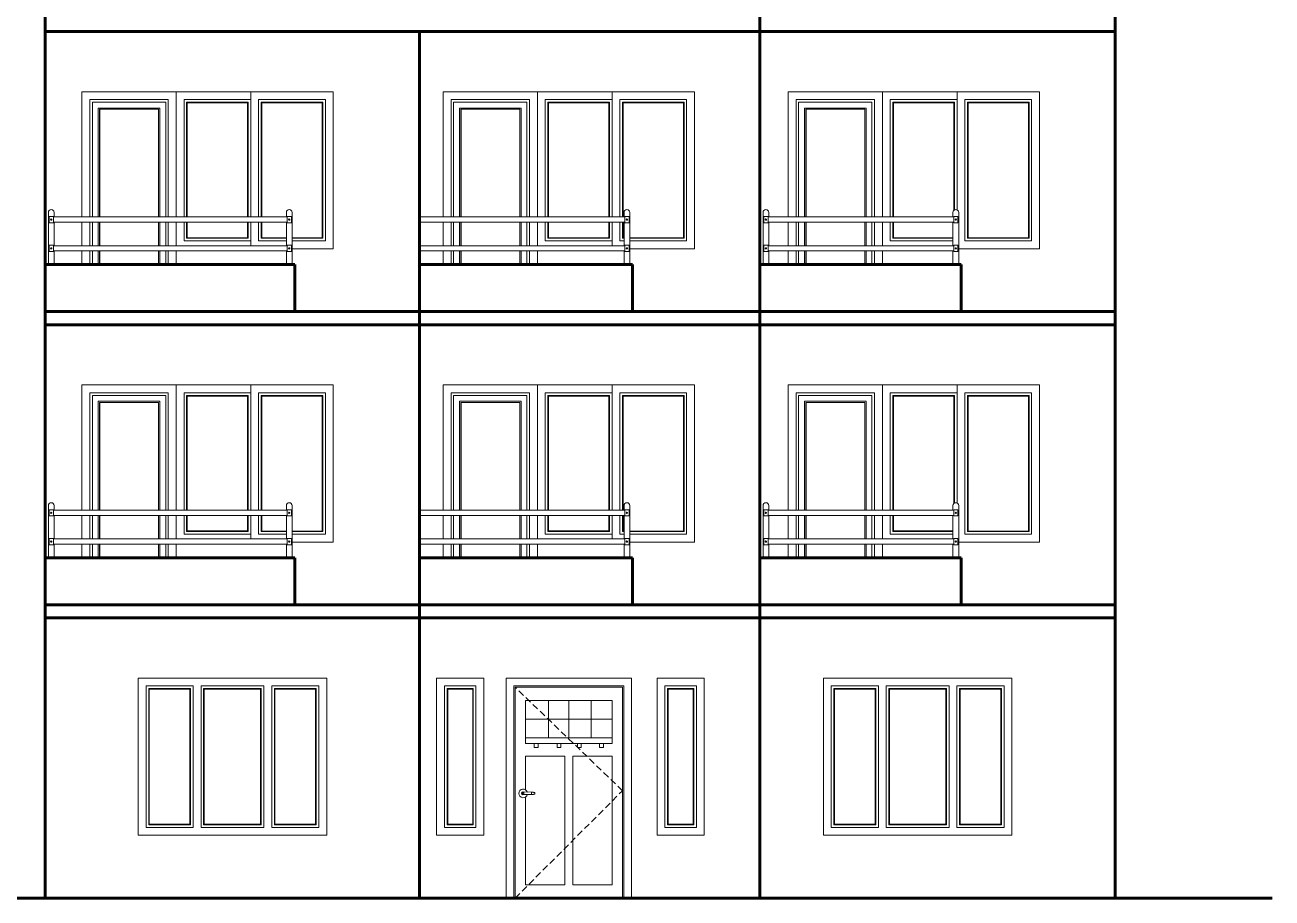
# Model space of a CAD drawing. Header units: inches. Extents: x -4737 to 13205, y 2479 to 13285.
# Drawn here: x -4219.9 to -3743.4, y 7947.7 to 8281.2 of the extents above; entities that cross this region are included whole.
import ezdxf

# ---------------------------------------------------------------- set-up
doc = ezdxf.new("R2010")
doc.units = ezdxf.units.IN
doc.header["$MEASUREMENT"] = 0
doc.linetypes.add('HIDDEN2', pattern=[0.1875, 0.125, -0.0625])
for name, color, linetype, lineweight in [('ns_DOOR', 31, 'Continuous', 15), ('ns_RAILING', 191, 'Continuous', 15), ('ns_WALL', 21, 'Continuous', 60), ('ns_WINDOW', 151, 'Continuous', 15)]:
    doc.layers.add(name, color=color, linetype=linetype, lineweight=lineweight)
doc.layers.add('ns_FADED', color=252, linetype='Continuous', lineweight=13, transparency=0.35)

# ---------------------------------------------------------------- blocks, each defined once
blk = doc.blocks.new('*U47')
at = {"layer": 'ns_DOOR'}
for p, q in [((0, 84), (0, 0)), ((0, 84), (48, 84)), ((3, 81), (3, 0)), ((3, 81), (45, 81)), ((45, 81), (45, 0)), ((48, 84), (48, 0)), ((3.5, 80.5), (3.5, 0)), ((3.5, 80.5), (44.5, 80.5)), ((44.5, 80.5), (44.5, 0)), ((7.5, 75.5), (40.5, 75.5)), ((7.5, 61.24), (7.5, 75.5)), ((16.25, 75.5), (16.25, 61.24)), ((24, 75.5), (24, 61.24)), ((32.5, 75.5), (32.5, 61.24)), ((40.5, 75.5), (40.5, 61.24)), ((7.5, 68.37), (40.5, 68.37)), ((7.5, 61.24), (40.5, 61.24)), ((7.5, 59), (7.5, 61.24)), ((40.5, 59), (7.5, 59)), ((10.75, 59), (12.25, 59)), ((10.75, 57.5), (10.75, 59)), ((12.25, 57.5), (10.75, 57.5)), ((12.25, 57.5), (12.25, 59)), ((19.5, 59), (21, 59)), ((19.5, 57.5), (19.5, 59)), ((21, 57.5), (19.5, 57.5)), ((21, 57.5), (21, 59)), ((27.25, 59), (28.75, 59)), ((27.25, 57.5), (27.25, 59)), ((28.75, 57.5), (27.25, 57.5)), ((28.75, 57.5), (28.75, 59)), ((35.75, 59), (37.25, 59)), ((35.75, 57.5), (35.75, 59)), ((37.25, 57.5), (35.75, 57.5)), ((37.25, 57.5), (37.25, 59)), ((40.5, 59), (40.5, 61.24)), ((7.5, 54.25), (22.5, 54.25)), ((7.5, 41.36), (7.5, 54.25)), ((22.5, 54.25), (22.5, 5)), ((25.5, 5), (25.5, 54.25)), ((25.5, 54.25), (40.5, 54.25)), ((40.5, 54.25), (40.5, 5)), ((7.5, 5), (7.5, 38.59)), ((22.5, 5), (7.5, 5)), ((40.5, 5), (25.5, 5)), ((48, 0), (0, 0))]:
    blk.add_line(p, q, dxfattribs=at)
at = {"layer": 'ns_FADED', "linetype": 'HIDDEN2', "lineweight": 9, "ltscale": 20}
for p, q in [((44.5, 41), (3.5, 80.5)), ((3.5, 0), (44.5, 41))]:
    blk.add_line(p, q, dxfattribs=at)
at = {"layer": 'ns_FADED'}
for p, q in [((9.75, 40.43), (6.56, 40.51)), ((9.75, 40.43), (6.56, 40.51)), ((6.56, 39.49), (9.75, 39.57)), ((9.75, 39.57), (9.75, 40.43)), ((9.75, 39.57), (9.75, 40.43)), ((9.75, 39.57), (9.75, 40.43)), ((11.05, 40.31), (11.05, 39.69)), ((11.05, 40.31), (11.05, 39.69))]:
    blk.add_line(p, q, dxfattribs=at)
for centre, radius, start, end in [((6.58, 39.98), 1.66, 17.2345, 344.5502), ((6.58, 39.98), 1.66, 17.2345, 344.5502), ((6.56, 40), 0.61, 55.4909, 304.5091), ((6.56, 40), 0.61, 55.4909, 304.5091), ((6.56, 40), 0.512, 90, 270), ((6.56, 40), 0.512, 90, 270), ((6.56, 40), 0.3, 90, 174.7657), ((6.56, 40), 0.3, 90, 174.7657), ((6.56, 40), 0.3, 174.7657, 191.6088), ((6.56, 40), 0.3, 174.7657, 270), ((6.56, 40), 0.3, 191.6088, 270), ((6.56, 40), 0.3, 0, 90), ((6.56, 40), 0.3, 0, 90), ((6.56, 40), 0.3, 270, 0), ((6.56, 40), 0.3, 270, 0)]:
    blk.add_arc(centre, radius, start, end, dxfattribs=at)
for points, knots in [([(9.75, 40.43), (9.84, 40.42), (9.99, 40.42), (10.1, 40.42), (10.18, 40.42), (10.23, 40.41), (10.26, 40.41), (10.28, 40.41), (10.3, 40.41), (10.32, 40.41), (10.34, 40.41), (10.36, 40.4), (10.38, 40.4), (10.42, 40.4), (10.45, 40.39), (10.49, 40.38), (10.54, 40.38), (10.59, 40.37), (10.66, 40.36), (10.76, 40.34), (10.86, 40.33), (10.96, 40.32), (11.02, 40.32), (11.05, 40.31)], [0, 0, 0, 0, 0.03125, 0.0625, 0.078125, 0.09375, 0.109375, 0.125, 0.140625, 0.15625, 0.171875, 0.1875, 0.21875, 0.25, 0.3125, 0.375, 0.4375, 0.5, 0.625, 0.75, 0.875, 0.9375, 1, 1, 1, 1]), ([(9.75, 39.57), (9.84, 39.58), (9.95, 39.58), (10.06, 39.58), (10.12, 39.58), (10.17, 39.58), (10.21, 39.58), (10.23, 39.59), (10.24, 39.59), (10.26, 39.59), (10.28, 39.59), (10.3, 39.59), (10.32, 39.59), (10.34, 39.59), (10.36, 39.6), (10.38, 39.6), (10.42, 39.6), (10.45, 39.61), (10.49, 39.62), (10.54, 39.62), (10.58, 39.63), (10.62, 39.64), (10.68, 39.65), (10.79, 39.66), (10.92, 39.68), (11.05, 39.69)], [0, 0, 0, 0, 0.03125, 0.046875, 0.0625, 0.078125, 0.085938, 0.09375, 0.101562, 0.109375, 0.125, 0.140625, 0.15625, 0.171875, 0.1875, 0.21875, 0.25, 0.3125, 0.375, 0.4375, 0.5, 0.5625, 0.625, 0.75, 1, 1, 1, 1])]:
    blk.add_open_spline(points, degree=3, knots=knots, dxfattribs=at)

msp = doc.modelspace()

# ---------------------------------------------------------------- linework, layer by layer
at = {"layer": 'ns_DOOR'}
for p, q in [((-4198.08, 8207.82), (-4198.08, 8255.67)), ((-4198.08, 8255.67), (-4162.08, 8255.67)), ((-4195.08, 8207.82), (-4195.08, 8252.67)), ((-4195.08, 8252.67), (-4165.08, 8252.67)), ((-4166.08, 8251.67), (-4194.08, 8251.67)), ((-4194.08, 8251.67), (-4194.08, 8207.82)), ((-4166.08, 8207.82), (-4166.08, 8251.67)), ((-4165.08, 8207.82), (-4165.08, 8252.67)), ((-4162.08, 8207.82), (-4162.08, 8255.67)), ((-4060.08, 8207.82), (-4060.08, 8255.67)), ((-4060.08, 8255.67), (-4024.08, 8255.67)), ((-4057.08, 8207.82), (-4057.08, 8252.67)), ((-4057.08, 8252.67), (-4027.08, 8252.67)), ((-4028.08, 8251.67), (-4056.08, 8251.67)), ((-4056.08, 8251.67), (-4056.08, 8207.82)), ((-4028.08, 8207.82), (-4028.08, 8251.67)), ((-4027.08, 8207.82), (-4027.08, 8252.67)), ((-4024.08, 8207.82), (-4024.08, 8255.67)), ((-3928.28, 8207.82), (-3928.28, 8255.67)), ((-3928.28, 8255.67), (-3892.28, 8255.67)), ((-3925.28, 8207.82), (-3925.28, 8252.67)), ((-3925.28, 8252.67), (-3895.28, 8252.67)), ((-3896.28, 8251.67), (-3924.28, 8251.67)), ((-3924.28, 8251.67), (-3924.28, 8207.82)), ((-3896.28, 8207.82), (-3896.28, 8251.67)), ((-3895.28, 8207.82), (-3895.28, 8252.67)), ((-3892.28, 8207.82), (-3892.28, 8255.67)), ((-4168.32, 8249.43), (-4191.85, 8249.43)), ((-4191.85, 8249.43), (-4191.85, 8207.82)), ((-4191.85, 8247.85), (-4191.85, 8225.61)), ((-4168.79, 8248.96), (-4191.38, 8248.96)), ((-4191.38, 8248.96), (-4191.38, 8207.82)), ((-4191.26, 8248.85), (-4191.26, 8207.82)), ((-4168.79, 8207.82), (-4168.79, 8248.96)), ((-4168.32, 8207.82), (-4168.32, 8249.43)), ((-4030.32, 8249.43), (-4053.85, 8249.43)), ((-4053.85, 8249.43), (-4053.85, 8207.82)), ((-4053.85, 8247.85), (-4053.85, 8225.61)), ((-4030.79, 8248.96), (-4053.38, 8248.96)), ((-4053.38, 8248.96), (-4053.38, 8207.82)), ((-4053.26, 8248.85), (-4053.26, 8207.82)), ((-4030.79, 8207.82), (-4030.79, 8248.96)), ((-4030.32, 8207.82), (-4030.32, 8249.43)), ((-3898.52, 8249.43), (-3922.05, 8249.43)), ((-3922.05, 8249.43), (-3922.05, 8207.82)), ((-3922.05, 8247.85), (-3922.05, 8225.61)), ((-3898.99, 8248.96), (-3921.58, 8248.96)), ((-3921.58, 8248.96), (-3921.58, 8207.82)), ((-3921.46, 8248.85), (-3921.46, 8207.82)), ((-3898.99, 8207.82), (-3898.99, 8248.96)), ((-3898.52, 8207.82), (-3898.52, 8249.43)), ((-4198.08, 8196.84), (-4198.08, 8205.82)), ((-4195.08, 8196.84), (-4195.08, 8205.82)), ((-4194.08, 8205.82), (-4194.08, 8196.84)), ((-4191.85, 8205.82), (-4191.85, 8196.84)), ((-4191.38, 8205.82), (-4191.38, 8196.84)), ((-4191.26, 8205.82), (-4191.26, 8196.84)), ((-4168.79, 8196.84), (-4168.79, 8205.82)), ((-4168.32, 8196.84), (-4168.32, 8205.82)), ((-4166.08, 8196.84), (-4166.08, 8205.82)), ((-4165.08, 8196.84), (-4165.08, 8205.82)), ((-4162.08, 8196.84), (-4162.08, 8205.82)), ((-4060.08, 8196.84), (-4060.08, 8205.82)), ((-4057.08, 8196.84), (-4057.08, 8205.82)), ((-4056.08, 8205.82), (-4056.08, 8196.84)), ((-4053.85, 8205.82), (-4053.85, 8196.84)), ((-4053.38, 8205.82), (-4053.38, 8196.84)), ((-4053.26, 8205.82), (-4053.26, 8196.84)), ((-4030.79, 8196.84), (-4030.79, 8205.82)), ((-4030.32, 8196.84), (-4030.32, 8205.82)), ((-4028.08, 8196.84), (-4028.08, 8205.82)), ((-4027.08, 8196.84), (-4027.08, 8205.82)), ((-4024.08, 8196.84), (-4024.08, 8205.82)), ((-3928.28, 8196.84), (-3928.28, 8205.82)), ((-3925.28, 8196.84), (-3925.28, 8205.82)), ((-3924.28, 8205.82), (-3924.28, 8196.84)), ((-3922.05, 8205.82), (-3922.05, 8196.84)), ((-3921.58, 8205.82), (-3921.58, 8196.84)), ((-3921.46, 8205.82), (-3921.46, 8196.84)), ((-3898.99, 8196.84), (-3898.99, 8205.82)), ((-3898.52, 8196.84), (-3898.52, 8205.82)), ((-3896.28, 8196.84), (-3896.28, 8205.82)), ((-3895.28, 8196.84), (-3895.28, 8205.82)), ((-3892.28, 8196.84), (-3892.28, 8205.82)), ((-4198.08, 8189.67), (-4198.08, 8194.84)), ((-4195.08, 8189.67), (-4195.08, 8194.84)), ((-4194.08, 8194.84), (-4194.08, 8189.67)), ((-4191.85, 8194.84), (-4191.85, 8189.67)), ((-4191.38, 8194.84), (-4191.38, 8189.67)), ((-4191.26, 8194.84), (-4191.26, 8189.67)), ((-4168.79, 8189.67), (-4168.79, 8194.84)), ((-4168.32, 8189.67), (-4168.32, 8194.84)), ((-4166.08, 8189.67), (-4166.08, 8194.84)), ((-4165.08, 8189.67), (-4165.08, 8194.84)), ((-4162.08, 8189.67), (-4162.08, 8194.84)), ((-4060.08, 8189.67), (-4060.08, 8194.84)), ((-4057.08, 8189.67), (-4057.08, 8194.84)), ((-4056.08, 8194.84), (-4056.08, 8189.67)), ((-4053.85, 8194.84), (-4053.85, 8189.67)), ((-4053.38, 8194.84), (-4053.38, 8189.67)), ((-4053.26, 8194.84), (-4053.26, 8189.67)), ((-4030.79, 8189.67), (-4030.79, 8194.84)), ((-4030.32, 8189.67), (-4030.32, 8194.84)), ((-4028.08, 8189.67), (-4028.08, 8194.84)), ((-4027.08, 8189.67), (-4027.08, 8194.84)), ((-4024.08, 8189.67), (-4024.08, 8194.84)), ((-3928.28, 8189.67), (-3928.28, 8194.84)), ((-3925.28, 8189.67), (-3925.28, 8194.84)), ((-3924.28, 8194.84), (-3924.28, 8189.67)), ((-3922.05, 8194.84), (-3922.05, 8189.67)), ((-3921.58, 8194.84), (-3921.58, 8189.67)), ((-3921.46, 8194.84), (-3921.46, 8189.67)), ((-3898.99, 8189.67), (-3898.99, 8194.84)), ((-3898.52, 8189.67), (-3898.52, 8194.84)), ((-3896.28, 8189.67), (-3896.28, 8194.84)), ((-3895.28, 8189.67), (-3895.28, 8194.84)), ((-3892.28, 8189.67), (-3892.28, 8194.84)), ((-4198.08, 8095.82), (-4198.08, 8143.67)), ((-4198.08, 8143.67), (-4162.08, 8143.67)), ((-4162.08, 8095.82), (-4162.08, 8143.67)), ((-4060.08, 8095.82), (-4060.08, 8143.67)), ((-4060.08, 8143.67), (-4024.08, 8143.67)), ((-4024.08, 8095.82), (-4024.08, 8143.67)), ((-3928.28, 8095.82), (-3928.28, 8143.67)), ((-3928.28, 8143.67), (-3892.28, 8143.67)), ((-3892.28, 8095.82), (-3892.28, 8143.67)), ((-4195.08, 8095.82), (-4195.08, 8140.67)), ((-4195.08, 8140.67), (-4165.08, 8140.67)), ((-4166.08, 8139.67), (-4194.08, 8139.67)), ((-4194.08, 8139.67), (-4194.08, 8095.82)), ((-4168.32, 8137.43), (-4191.85, 8137.43)), ((-4191.85, 8137.43), (-4191.85, 8095.82)), ((-4168.32, 8095.82), (-4168.32, 8137.43)), ((-4166.08, 8095.82), (-4166.08, 8139.67)), ((-4165.08, 8095.82), (-4165.08, 8140.67)), ((-4057.08, 8095.82), (-4057.08, 8140.67)), ((-4057.08, 8140.67), (-4027.08, 8140.67)), ((-4028.08, 8139.67), (-4056.08, 8139.67)), ((-4056.08, 8139.67), (-4056.08, 8095.82)), ((-4030.32, 8137.43), (-4053.85, 8137.43)), ((-4053.85, 8137.43), (-4053.85, 8095.82)), ((-4030.32, 8095.82), (-4030.32, 8137.43)), ((-4028.08, 8095.82), (-4028.08, 8139.67)), ((-4027.08, 8095.82), (-4027.08, 8140.67)), ((-3925.28, 8095.82), (-3925.28, 8140.67)), ((-3925.28, 8140.67), (-3895.28, 8140.67)), ((-3896.28, 8139.67), (-3924.28, 8139.67)), ((-3924.28, 8139.67), (-3924.28, 8095.82)), ((-3898.52, 8137.43), (-3922.05, 8137.43)), ((-3922.05, 8137.43), (-3922.05, 8095.82)), ((-3898.52, 8095.82), (-3898.52, 8137.43)), ((-3896.28, 8095.82), (-3896.28, 8139.67)), ((-3895.28, 8095.82), (-3895.28, 8140.67)), ((-4191.85, 8135.85), (-4191.85, 8113.61)), ((-4168.79, 8136.96), (-4191.38, 8136.96)), ((-4191.38, 8136.96), (-4191.38, 8095.82)), ((-4191.26, 8136.85), (-4191.26, 8095.82)), ((-4168.79, 8095.82), (-4168.79, 8136.96)), ((-4053.85, 8135.85), (-4053.85, 8113.61)), ((-4030.79, 8136.96), (-4053.38, 8136.96)), ((-4053.38, 8136.96), (-4053.38, 8095.82)), ((-4053.26, 8136.85), (-4053.26, 8095.82)), ((-4030.79, 8095.82), (-4030.79, 8136.96)), ((-3922.05, 8135.85), (-3922.05, 8113.61)), ((-3898.99, 8136.96), (-3921.58, 8136.96)), ((-3921.58, 8136.96), (-3921.58, 8095.82)), ((-3921.46, 8136.85), (-3921.46, 8095.82)), ((-3898.99, 8095.82), (-3898.99, 8136.96)), ((-4198.08, 8084.84), (-4198.08, 8093.82)), ((-4195.08, 8084.84), (-4195.08, 8093.82)), ((-4194.08, 8093.82), (-4194.08, 8084.84)), ((-4191.85, 8093.82), (-4191.85, 8084.84)), ((-4191.38, 8093.82), (-4191.38, 8084.84)), ((-4191.26, 8093.82), (-4191.26, 8084.84)), ((-4168.79, 8084.84), (-4168.79, 8093.82)), ((-4168.32, 8084.84), (-4168.32, 8093.82)), ((-4166.08, 8084.84), (-4166.08, 8093.82)), ((-4165.08, 8084.84), (-4165.08, 8093.82)), ((-4162.08, 8084.84), (-4162.08, 8093.82)), ((-4060.08, 8084.84), (-4060.08, 8093.82)), ((-4057.08, 8084.84), (-4057.08, 8093.82)), ((-4056.08, 8093.82), (-4056.08, 8084.84)), ((-4053.85, 8093.82), (-4053.85, 8084.84)), ((-4053.38, 8093.82), (-4053.38, 8084.84)), ((-4053.26, 8093.82), (-4053.26, 8084.84)), ((-4030.79, 8084.84), (-4030.79, 8093.82)), ((-4030.32, 8084.84), (-4030.32, 8093.82)), ((-4028.08, 8084.84), (-4028.08, 8093.82)), ((-4027.08, 8084.84), (-4027.08, 8093.82)), ((-4024.08, 8084.84), (-4024.08, 8093.82)), ((-3928.28, 8084.84), (-3928.28, 8093.82)), ((-3925.28, 8084.84), (-3925.28, 8093.82)), ((-3924.28, 8093.82), (-3924.28, 8084.84)), ((-3922.05, 8093.82), (-3922.05, 8084.84)), ((-3921.58, 8093.82), (-3921.58, 8084.84)), ((-3921.46, 8093.82), (-3921.46, 8084.84)), ((-3898.99, 8084.84), (-3898.99, 8093.82)), ((-3898.52, 8084.84), (-3898.52, 8093.82)), ((-3896.28, 8084.84), (-3896.28, 8093.82)), ((-3895.28, 8084.84), (-3895.28, 8093.82)), ((-3892.28, 8084.84), (-3892.28, 8093.82)), ((-4198.08, 8077.67), (-4198.08, 8082.84)), ((-4195.08, 8077.67), (-4195.08, 8082.84)), ((-4194.08, 8082.84), (-4194.08, 8077.67)), ((-4191.85, 8082.84), (-4191.85, 8077.67)), ((-4191.38, 8082.84), (-4191.38, 8077.67)), ((-4191.26, 8082.84), (-4191.26, 8077.67)), ((-4168.79, 8077.67), (-4168.79, 8082.84)), ((-4168.32, 8077.67), (-4168.32, 8082.84)), ((-4166.08, 8077.67), (-4166.08, 8082.84)), ((-4165.08, 8077.67), (-4165.08, 8082.84)), ((-4162.08, 8077.67), (-4162.08, 8082.84)), ((-4060.08, 8077.67), (-4060.08, 8082.84)), ((-4057.08, 8077.67), (-4057.08, 8082.84)), ((-4056.08, 8082.84), (-4056.08, 8077.67)), ((-4053.85, 8082.84), (-4053.85, 8077.67)), ((-4053.38, 8082.84), (-4053.38, 8077.67)), ((-4053.26, 8082.84), (-4053.26, 8077.67)), ((-4030.79, 8077.67), (-4030.79, 8082.84)), ((-4030.32, 8077.67), (-4030.32, 8082.84)), ((-4028.08, 8077.67), (-4028.08, 8082.84)), ((-4027.08, 8077.67), (-4027.08, 8082.84)), ((-4024.08, 8077.67), (-4024.08, 8082.84)), ((-3928.28, 8077.67), (-3928.28, 8082.84)), ((-3925.28, 8077.67), (-3925.28, 8082.84)), ((-3924.28, 8082.84), (-3924.28, 8077.67)), ((-3922.05, 8082.84), (-3922.05, 8077.67)), ((-3921.58, 8082.84), (-3921.58, 8077.67)), ((-3921.46, 8082.84), (-3921.46, 8077.67)), ((-3898.99, 8077.67), (-3898.99, 8082.84)), ((-3898.52, 8077.67), (-3898.52, 8082.84)), ((-3896.28, 8077.67), (-3896.28, 8082.84)), ((-3895.28, 8077.67), (-3895.28, 8082.84)), ((-3892.28, 8077.67), (-3892.28, 8082.84))]:
    msp.add_line(p, q, dxfattribs=at)
at = {"layer": 'ns_RAILING'}
for p, q in [((-4210.89, 8189.67), (-4210.89, 8209.57)), ((-4208.69, 8207.82), (-4208.69, 8209.57)), ((-4119.99, 8207.82), (-4119.99, 8209.57)), ((-4117.79, 8189.67), (-4117.79, 8209.57)), ((-3990.99, 8207.82), (-3990.99, 8209.57)), ((-3988.79, 8189.67), (-3988.79, 8209.57)), ((-3937.89, 8189.67), (-3937.89, 8209.57)), ((-3935.69, 8207.82), (-3935.69, 8209.57)), ((-3865.34, 8207.82), (-3865.34, 8209.57)), ((-3863.14, 8189.67), (-3863.14, 8209.57)), ((-4208.96, 8207.82), (-4119.71, 8207.82)), ((-4208.96, 8205.82), (-4119.71, 8205.82)), ((-4208.69, 8196.84), (-4208.69, 8205.82)), ((-4119.99, 8196.84), (-4119.99, 8205.82)), ((-4069.08, 8207.82), (-3990.71, 8207.82)), ((-4069.08, 8205.82), (-3990.71, 8205.82)), ((-3990.99, 8196.84), (-3990.99, 8205.82)), ((-3935.96, 8207.82), (-3865.06, 8207.82)), ((-3935.96, 8205.82), (-3865.06, 8205.82)), ((-3935.69, 8196.84), (-3935.69, 8205.82)), ((-3865.34, 8196.84), (-3865.34, 8205.82)), ((-4208.96, 8196.84), (-4119.71, 8196.84)), ((-4208.96, 8194.84), (-4119.71, 8194.84)), ((-4208.69, 8189.67), (-4208.69, 8194.84)), ((-4119.99, 8189.67), (-4119.99, 8194.84)), ((-4069.08, 8196.84), (-3990.71, 8196.84)), ((-4069.08, 8194.84), (-3990.71, 8194.84)), ((-3990.99, 8189.67), (-3990.99, 8194.84)), ((-3935.96, 8196.84), (-3865.06, 8196.84)), ((-3935.96, 8194.84), (-3865.06, 8194.84)), ((-3935.69, 8189.67), (-3935.69, 8194.84)), ((-3865.34, 8189.67), (-3865.34, 8194.84)), ((-4210.89, 8077.67), (-4210.89, 8097.57)), ((-4208.96, 8095.82), (-4119.71, 8095.82)), ((-4208.69, 8095.82), (-4208.69, 8097.57)), ((-4119.99, 8095.82), (-4119.99, 8097.57)), ((-4117.79, 8077.67), (-4117.79, 8097.57)), ((-4069.08, 8095.82), (-3990.71, 8095.82)), ((-3990.99, 8095.82), (-3990.99, 8097.57)), ((-3988.79, 8077.67), (-3988.79, 8097.57)), ((-3937.89, 8077.67), (-3937.89, 8097.57)), ((-3935.96, 8095.82), (-3865.06, 8095.82)), ((-3935.69, 8095.82), (-3935.69, 8097.57)), ((-3865.34, 8095.82), (-3865.34, 8097.57)), ((-3863.14, 8077.67), (-3863.14, 8097.57)), ((-4208.96, 8093.82), (-4119.71, 8093.82)), ((-4208.69, 8084.84), (-4208.69, 8093.82)), ((-4119.99, 8084.84), (-4119.99, 8093.82)), ((-4069.08, 8093.82), (-3990.71, 8093.82)), ((-3990.99, 8084.84), (-3990.99, 8093.82)), ((-3935.96, 8093.82), (-3865.06, 8093.82)), ((-3935.69, 8084.84), (-3935.69, 8093.82)), ((-3865.34, 8084.84), (-3865.34, 8093.82)), ((-4208.96, 8084.84), (-4119.71, 8084.84)), ((-4208.96, 8082.84), (-4119.71, 8082.84)), ((-4208.69, 8077.67), (-4208.69, 8082.84)), ((-4119.99, 8077.67), (-4119.99, 8082.84)), ((-4069.08, 8084.84), (-3990.71, 8084.84)), ((-4069.08, 8082.84), (-3990.71, 8082.84)), ((-3990.99, 8077.67), (-3990.99, 8082.84)), ((-3935.96, 8084.84), (-3865.06, 8084.84)), ((-3935.96, 8082.84), (-3865.06, 8082.84)), ((-3935.69, 8077.67), (-3935.69, 8082.84)), ((-3865.34, 8077.67), (-3865.34, 8082.84))]:
    msp.add_line(p, q, dxfattribs=at)
for points in [[(-4209.79, 8208.02), (-4210.61, 8208.02), (-4210.61, 8205.62), (-4209.79, 8205.62)], [(-4209.79, 8205.62), (-4208.96, 8205.62), (-4208.96, 8208.02), (-4209.79, 8208.02)], [(-4118.89, 8205.62), (-4119.71, 8205.62), (-4119.71, 8208.02), (-4118.89, 8208.02)], [(-4118.89, 8208.02), (-4118.06, 8208.02), (-4118.06, 8205.62), (-4118.89, 8205.62)], [(-3989.89, 8205.62), (-3990.71, 8205.62), (-3990.71, 8208.02), (-3989.89, 8208.02)], [(-3989.89, 8208.02), (-3989.06, 8208.02), (-3989.06, 8205.62), (-3989.89, 8205.62)], [(-3936.79, 8208.02), (-3937.61, 8208.02), (-3937.61, 8205.62), (-3936.79, 8205.62)], [(-3936.79, 8205.62), (-3935.96, 8205.62), (-3935.96, 8208.02), (-3936.79, 8208.02)], [(-3864.24, 8205.62), (-3865.06, 8205.62), (-3865.06, 8208.02), (-3864.24, 8208.02)], [(-3864.24, 8208.02), (-3863.42, 8208.02), (-3863.42, 8205.62), (-3864.24, 8205.62)], [(-4209.79, 8197.04), (-4210.61, 8197.04), (-4210.61, 8194.64), (-4209.79, 8194.64)], [(-4209.79, 8194.64), (-4208.96, 8194.64), (-4208.96, 8197.04), (-4209.79, 8197.04)], [(-4118.89, 8194.64), (-4119.71, 8194.64), (-4119.71, 8197.04), (-4118.89, 8197.04)], [(-4118.89, 8197.04), (-4118.06, 8197.04), (-4118.06, 8194.64), (-4118.89, 8194.64)], [(-3989.89, 8194.64), (-3990.71, 8194.64), (-3990.71, 8197.04), (-3989.89, 8197.04)], [(-3989.89, 8197.04), (-3989.06, 8197.04), (-3989.06, 8194.64), (-3989.89, 8194.64)], [(-3936.79, 8197.04), (-3937.61, 8197.04), (-3937.61, 8194.64), (-3936.79, 8194.64)], [(-3936.79, 8194.64), (-3935.96, 8194.64), (-3935.96, 8197.04), (-3936.79, 8197.04)], [(-3864.24, 8194.64), (-3865.06, 8194.64), (-3865.06, 8197.04), (-3864.24, 8197.04)], [(-3864.24, 8197.04), (-3863.42, 8197.04), (-3863.42, 8194.64), (-3864.24, 8194.64)], [(-4209.79, 8096.02), (-4210.61, 8096.02), (-4210.61, 8093.62), (-4209.79, 8093.62)], [(-4209.79, 8093.62), (-4208.96, 8093.62), (-4208.96, 8096.02), (-4209.79, 8096.02)], [(-4118.89, 8093.62), (-4119.71, 8093.62), (-4119.71, 8096.02), (-4118.89, 8096.02)], [(-4118.89, 8096.02), (-4118.06, 8096.02), (-4118.06, 8093.62), (-4118.89, 8093.62)], [(-3989.89, 8093.62), (-3990.71, 8093.62), (-3990.71, 8096.02), (-3989.89, 8096.02)], [(-3989.89, 8096.02), (-3989.06, 8096.02), (-3989.06, 8093.62), (-3989.89, 8093.62)], [(-3936.79, 8096.02), (-3937.61, 8096.02), (-3937.61, 8093.62), (-3936.79, 8093.62)], [(-3936.79, 8093.62), (-3935.96, 8093.62), (-3935.96, 8096.02), (-3936.79, 8096.02)], [(-3864.24, 8093.62), (-3865.06, 8093.62), (-3865.06, 8096.02), (-3864.24, 8096.02)], [(-3864.24, 8096.02), (-3863.42, 8096.02), (-3863.42, 8093.62), (-3864.24, 8093.62)], [(-4209.79, 8085.04), (-4210.61, 8085.04), (-4210.61, 8082.64), (-4209.79, 8082.64)], [(-4209.79, 8082.64), (-4208.96, 8082.64), (-4208.96, 8085.04), (-4209.79, 8085.04)], [(-4118.89, 8082.64), (-4119.71, 8082.64), (-4119.71, 8085.04), (-4118.89, 8085.04)], [(-4118.89, 8085.04), (-4118.06, 8085.04), (-4118.06, 8082.64), (-4118.89, 8082.64)], [(-3989.89, 8082.64), (-3990.71, 8082.64), (-3990.71, 8085.04), (-3989.89, 8085.04)], [(-3989.89, 8085.04), (-3989.06, 8085.04), (-3989.06, 8082.64), (-3989.89, 8082.64)], [(-3936.79, 8085.04), (-3937.61, 8085.04), (-3937.61, 8082.64), (-3936.79, 8082.64)], [(-3936.79, 8082.64), (-3935.96, 8082.64), (-3935.96, 8085.04), (-3936.79, 8085.04)], [(-3864.24, 8082.64), (-3865.06, 8082.64), (-3865.06, 8085.04), (-3864.24, 8085.04)], [(-3864.24, 8085.04), (-3863.42, 8085.04), (-3863.42, 8082.64), (-3864.24, 8082.64)]]:
    msp.add_lwpolyline(points, dxfattribs=at)
for centre in [(-4209.79, 8206.82), (-4118.89, 8206.82), (-3989.89, 8206.82), (-3936.79, 8206.82), (-3864.24, 8206.82), (-4209.79, 8195.84), (-4118.89, 8195.84), (-3989.89, 8195.84), (-3936.79, 8195.84), (-3864.24, 8195.84), (-4209.79, 8094.82), (-4118.89, 8094.82), (-3989.89, 8094.82), (-3936.79, 8094.82), (-3864.24, 8094.82), (-4209.79, 8083.84), (-4118.89, 8083.84), (-3989.89, 8083.84), (-3936.79, 8083.84), (-3864.24, 8083.84)]:
    msp.add_circle(centre, 0.25, dxfattribs=at)
for centre, start in [((-4209.79, 8209.57), 360), ((-4118.89, 8209.57), 0), ((-3989.89, 8209.57), 0), ((-3936.79, 8209.57), 360), ((-3864.24, 8209.57), 0), ((-4209.79, 8097.57), 360), ((-4118.89, 8097.57), 0), ((-3989.89, 8097.57), 0), ((-3936.79, 8097.57), 360), ((-3864.24, 8097.57), 0)]:
    msp.add_arc(centre, 1.1, start, 180, dxfattribs=at)
at = {"layer": 'ns_WALL'}
for p, q in [((-3803.43, 7947.67), (-3803.43, 8413.67)), ((-3939.08, 7947.67), (-3939.08, 8390.67)), ((-4212.08, 7947.67), (-4212.08, 8301.67)), ((-4212.08, 8278.67), (-3803.43, 8278.67)), ((-4069.08, 7947.67), (-4069.08, 8278.67)), ((-4212.08, 8171.67), (-4212.08, 8189.67)), ((-4116.79, 8189.67), (-4212.08, 8189.67)), ((-4116.79, 8171.67), (-4116.79, 8189.67)), ((-3987.79, 8189.67), (-4069.08, 8189.67)), ((-3987.79, 8171.67), (-3987.79, 8189.67)), ((-3939.08, 8171.67), (-3939.08, 8189.67)), ((-3862.14, 8189.67), (-3939.08, 8189.67)), ((-3862.14, 8171.67), (-3862.14, 8189.67)), ((-4212.08, 8171.67), (-3803.43, 8171.67)), ((-4116.79, 8171.67), (-4212.08, 8171.67)), ((-3862.14, 8171.67), (-3939.08, 8171.67)), ((-4212.08, 8166.67), (-3803.43, 8166.67)), ((-4212.08, 8059.67), (-4212.08, 8077.67)), ((-4116.79, 8077.67), (-4212.08, 8077.67)), ((-4116.79, 8059.67), (-4116.79, 8077.67)), ((-3987.79, 8077.67), (-4069.08, 8077.67)), ((-3987.79, 8059.67), (-3987.79, 8077.67)), ((-3939.08, 8059.67), (-3939.08, 8077.67)), ((-3862.14, 8077.67), (-3939.08, 8077.67)), ((-3862.14, 8059.67), (-3862.14, 8077.67)), ((-4212.08, 8059.67), (-3803.43, 8059.67)), ((-4116.79, 8059.67), (-4212.08, 8059.67)), ((-3862.14, 8059.67), (-3939.08, 8059.67)), ((-4212.08, 8054.67), (-3803.43, 8054.67)), ((-4272.08, 7947.67), (-3743.43, 7947.67))]:
    msp.add_line(p, q, dxfattribs=at)
at = {"layer": 'ns_WINDOW'}
for p, q in [((-4162.08, 8207.82), (-4162.08, 8255.67)), ((-4162.08, 8255.67), (-4102.08, 8255.67)), ((-4159.08, 8207.82), (-4159.08, 8252.67)), ((-4159.08, 8252.67), (-4133.58, 8252.67)), ((-4134.58, 8251.67), (-4158.08, 8251.67)), ((-4158.08, 8251.67), (-4158.08, 8207.82)), ((-4134.58, 8251.67), (-4134.58, 8207.82)), ((-4133.58, 8255.67), (-4133.58, 8207.82)), ((-4130.58, 8252.67), (-4105.08, 8252.67)), ((-4130.58, 8252.67), (-4130.58, 8207.82)), ((-4106.08, 8251.67), (-4129.58, 8251.67)), ((-4129.58, 8207.82), (-4129.58, 8251.67)), ((-4106.08, 8199.67), (-4106.08, 8251.67)), ((-4105.08, 8198.67), (-4105.08, 8252.67)), ((-4102.08, 8195.67), (-4102.08, 8255.67)), ((-4024.08, 8207.82), (-4024.08, 8255.67)), ((-4024.08, 8255.67), (-3964.08, 8255.67)), ((-4021.08, 8207.82), (-4021.08, 8252.67)), ((-4021.08, 8252.67), (-3995.58, 8252.67)), ((-3996.58, 8251.67), (-4020.08, 8251.67)), ((-4020.08, 8251.67), (-4020.08, 8207.82)), ((-3996.58, 8251.67), (-3996.58, 8207.82)), ((-3995.58, 8255.67), (-3995.58, 8207.82)), ((-3992.58, 8252.67), (-3967.08, 8252.67)), ((-3992.58, 8252.67), (-3992.58, 8207.82)), ((-3968.08, 8251.67), (-3991.58, 8251.67)), ((-3991.58, 8207.82), (-3991.58, 8251.67)), ((-3968.08, 8199.67), (-3968.08, 8251.67)), ((-3967.08, 8198.67), (-3967.08, 8252.67)), ((-3964.08, 8195.67), (-3964.08, 8255.67)), ((-3892.28, 8207.82), (-3892.28, 8255.67)), ((-3892.28, 8255.67), (-3832.28, 8255.67)), ((-3889.28, 8207.82), (-3889.28, 8252.67)), ((-3889.28, 8252.67), (-3863.78, 8252.67)), ((-3864.78, 8251.67), (-3888.28, 8251.67)), ((-3888.28, 8251.67), (-3888.28, 8207.82)), ((-3864.78, 8251.67), (-3864.78, 8210.53)), ((-3863.78, 8255.67), (-3863.78, 8210.57)), ((-3860.78, 8252.67), (-3835.28, 8252.67)), ((-3860.78, 8252.67), (-3860.78, 8198.67)), ((-3836.28, 8251.67), (-3859.78, 8251.67)), ((-3859.78, 8199.67), (-3859.78, 8251.67)), ((-3836.28, 8199.67), (-3836.28, 8251.67)), ((-3835.28, 8198.67), (-3835.28, 8252.67)), ((-3832.28, 8195.67), (-3832.28, 8255.67)), ((-4134.82, 8251.43), (-4157.85, 8251.43)), ((-4157.85, 8251.43), (-4157.85, 8207.82)), ((-4134.82, 8251.43), (-4134.82, 8207.82)), ((-4106.32, 8251.43), (-4129.35, 8251.43)), ((-4129.35, 8207.82), (-4129.35, 8251.43)), ((-4106.32, 8199.84), (-4106.32, 8251.43)), ((-3996.82, 8251.43), (-4019.85, 8251.43)), ((-4019.85, 8251.43), (-4019.85, 8207.82)), ((-3996.82, 8251.43), (-3996.82, 8207.82)), ((-3968.32, 8251.43), (-3991.35, 8251.43)), ((-3991.35, 8207.82), (-3991.35, 8251.43)), ((-3968.32, 8199.84), (-3968.32, 8251.43)), ((-3865.02, 8251.43), (-3888.05, 8251.43)), ((-3888.05, 8251.43), (-3888.05, 8207.82)), ((-3865.02, 8251.43), (-3865.02, 8210.35)), ((-3836.52, 8251.43), (-3859.55, 8251.43)), ((-3859.55, 8199.84), (-3859.55, 8251.43)), ((-3836.52, 8199.84), (-3836.52, 8251.43)), ((-4162.08, 8196.84), (-4162.08, 8205.82)), ((-4159.08, 8198.67), (-4159.08, 8205.82)), ((-4158.08, 8205.82), (-4158.08, 8199.67)), ((-4157.85, 8205.82), (-4157.85, 8199.9)), ((-4134.82, 8205.82), (-4134.82, 8199.9)), ((-4134.58, 8205.82), (-4134.58, 8199.67)), ((-4133.58, 8205.82), (-4133.58, 8196.84)), ((-4130.58, 8205.82), (-4130.58, 8198.67)), ((-4129.58, 8199.67), (-4129.58, 8205.82)), ((-4129.35, 8199.84), (-4129.35, 8205.82)), ((-4024.08, 8196.84), (-4024.08, 8205.82)), ((-4021.08, 8198.67), (-4021.08, 8205.82)), ((-4020.08, 8205.82), (-4020.08, 8199.67)), ((-4019.85, 8205.82), (-4019.85, 8199.9)), ((-3996.82, 8205.82), (-3996.82, 8199.9)), ((-3996.58, 8205.82), (-3996.58, 8199.67)), ((-3995.58, 8205.82), (-3995.58, 8196.84)), ((-3992.58, 8205.82), (-3992.58, 8198.67)), ((-3991.58, 8199.67), (-3991.58, 8205.82)), ((-3991.35, 8199.84), (-3991.35, 8205.82)), ((-3892.28, 8196.84), (-3892.28, 8205.82)), ((-3889.28, 8198.67), (-3889.28, 8205.82)), ((-3888.28, 8205.82), (-3888.28, 8199.67)), ((-3888.05, 8205.82), (-3888.05, 8199.9)), ((-4158.08, 8199.67), (-4134.58, 8199.67)), ((-4157.85, 8199.9), (-4134.82, 8199.9)), ((-4129.58, 8199.67), (-4119.99, 8199.67)), ((-4129.35, 8199.84), (-4119.99, 8199.84)), ((-4117.79, 8199.84), (-4106.32, 8199.84)), ((-4117.79, 8199.67), (-4106.08, 8199.67)), ((-4020.08, 8199.67), (-3996.58, 8199.67)), ((-4019.85, 8199.9), (-3996.82, 8199.9)), ((-3991.58, 8199.67), (-3990.99, 8199.67)), ((-3991.35, 8199.84), (-3990.99, 8199.84)), ((-3988.79, 8199.84), (-3968.32, 8199.84)), ((-3988.79, 8199.67), (-3968.08, 8199.67)), ((-3888.28, 8199.67), (-3865.34, 8199.67)), ((-3888.05, 8199.9), (-3865.34, 8199.9)), ((-3859.78, 8199.67), (-3836.28, 8199.67)), ((-3859.55, 8199.84), (-3836.52, 8199.84)), ((-4133.58, 8198.67), (-4159.08, 8198.67)), ((-4119.99, 8198.67), (-4130.58, 8198.67)), ((-4105.08, 8198.67), (-4117.79, 8198.67)), ((-4102.08, 8195.67), (-4117.79, 8195.67)), ((-3995.58, 8198.67), (-4021.08, 8198.67)), ((-3990.99, 8198.67), (-3992.58, 8198.67)), ((-3967.08, 8198.67), (-3988.79, 8198.67)), ((-3964.08, 8195.67), (-3988.79, 8195.67)), ((-3865.34, 8198.67), (-3889.28, 8198.67)), ((-3832.28, 8195.67), (-3863.42, 8195.67)), ((-3835.28, 8198.67), (-3860.78, 8198.67)), ((-4162.08, 8095.82), (-4162.08, 8143.67)), ((-4162.08, 8143.67), (-4102.08, 8143.67)), ((-4133.58, 8143.67), (-4133.58, 8095.82)), ((-4102.08, 8083.67), (-4102.08, 8143.67)), ((-4024.08, 8095.82), (-4024.08, 8143.67)), ((-4024.08, 8143.67), (-3964.08, 8143.67)), ((-3995.58, 8143.67), (-3995.58, 8095.82)), ((-3964.08, 8083.67), (-3964.08, 8143.67)), ((-3892.28, 8095.82), (-3892.28, 8143.67)), ((-3892.28, 8143.67), (-3832.28, 8143.67)), ((-3863.78, 8143.67), (-3863.78, 8098.57)), ((-3832.28, 8083.67), (-3832.28, 8143.67)), ((-4159.08, 8095.82), (-4159.08, 8140.67)), ((-4159.08, 8140.67), (-4133.58, 8140.67)), ((-4134.58, 8139.67), (-4158.08, 8139.67)), ((-4158.08, 8139.67), (-4158.08, 8095.82)), ((-4134.82, 8139.43), (-4157.85, 8139.43)), ((-4157.85, 8139.43), (-4157.85, 8095.82)), ((-4134.82, 8139.43), (-4134.82, 8095.82)), ((-4134.58, 8139.67), (-4134.58, 8095.82)), ((-4130.58, 8140.67), (-4105.08, 8140.67)), ((-4130.58, 8140.67), (-4130.58, 8095.82)), ((-4106.08, 8139.67), (-4129.58, 8139.67)), ((-4129.58, 8095.82), (-4129.58, 8139.67)), ((-4106.32, 8139.43), (-4129.35, 8139.43)), ((-4129.35, 8095.82), (-4129.35, 8139.43)), ((-4106.32, 8087.84), (-4106.32, 8139.43)), ((-4106.08, 8087.67), (-4106.08, 8139.67)), ((-4105.08, 8086.67), (-4105.08, 8140.67)), ((-4021.08, 8095.82), (-4021.08, 8140.67)), ((-4021.08, 8140.67), (-3995.58, 8140.67)), ((-3996.58, 8139.67), (-4020.08, 8139.67)), ((-4020.08, 8139.67), (-4020.08, 8095.82)), ((-3996.82, 8139.43), (-4019.85, 8139.43)), ((-4019.85, 8139.43), (-4019.85, 8095.82)), ((-3996.82, 8139.43), (-3996.82, 8095.82)), ((-3996.58, 8139.67), (-3996.58, 8095.82)), ((-3992.58, 8140.67), (-3967.08, 8140.67)), ((-3992.58, 8140.67), (-3992.58, 8095.82)), ((-3968.08, 8139.67), (-3991.58, 8139.67)), ((-3991.58, 8095.82), (-3991.58, 8139.67)), ((-3968.32, 8139.43), (-3991.35, 8139.43)), ((-3991.35, 8095.82), (-3991.35, 8139.43)), ((-3968.32, 8087.84), (-3968.32, 8139.43)), ((-3968.08, 8087.67), (-3968.08, 8139.67)), ((-3967.08, 8086.67), (-3967.08, 8140.67)), ((-3889.28, 8095.82), (-3889.28, 8140.67)), ((-3889.28, 8140.67), (-3863.78, 8140.67)), ((-3864.78, 8139.67), (-3888.28, 8139.67)), ((-3888.28, 8139.67), (-3888.28, 8095.82)), ((-3865.02, 8139.43), (-3888.05, 8139.43)), ((-3888.05, 8139.43), (-3888.05, 8095.82)), ((-3865.02, 8139.43), (-3865.02, 8098.35)), ((-3864.78, 8139.67), (-3864.78, 8098.53)), ((-3860.78, 8140.67), (-3835.28, 8140.67)), ((-3860.78, 8140.67), (-3860.78, 8086.67)), ((-3836.28, 8139.67), (-3859.78, 8139.67)), ((-3859.78, 8087.67), (-3859.78, 8139.67)), ((-3836.52, 8139.43), (-3859.55, 8139.43)), ((-3859.55, 8087.84), (-3859.55, 8139.43)), ((-3836.52, 8087.84), (-3836.52, 8139.43)), ((-3836.28, 8087.67), (-3836.28, 8139.67)), ((-3835.28, 8086.67), (-3835.28, 8140.67)), ((-4162.08, 8084.84), (-4162.08, 8093.82)), ((-4159.08, 8086.67), (-4159.08, 8093.82)), ((-4158.08, 8093.82), (-4158.08, 8087.67)), ((-4157.85, 8093.82), (-4157.85, 8087.9)), ((-4134.82, 8093.82), (-4134.82, 8087.9)), ((-4134.58, 8093.82), (-4134.58, 8087.67)), ((-4133.58, 8093.82), (-4133.58, 8084.84)), ((-4130.58, 8093.82), (-4130.58, 8086.67)), ((-4129.58, 8087.67), (-4129.58, 8093.82)), ((-4129.35, 8087.84), (-4129.35, 8093.82)), ((-4024.08, 8084.84), (-4024.08, 8093.82)), ((-4021.08, 8086.67), (-4021.08, 8093.82)), ((-4020.08, 8093.82), (-4020.08, 8087.67)), ((-4019.85, 8093.82), (-4019.85, 8087.9)), ((-3996.82, 8093.82), (-3996.82, 8087.9)), ((-3996.58, 8093.82), (-3996.58, 8087.67)), ((-3995.58, 8093.82), (-3995.58, 8084.84)), ((-3992.58, 8093.82), (-3992.58, 8086.67)), ((-3991.58, 8087.67), (-3991.58, 8093.82)), ((-3991.35, 8087.84), (-3991.35, 8093.82)), ((-3892.28, 8084.84), (-3892.28, 8093.82)), ((-3889.28, 8086.67), (-3889.28, 8093.82)), ((-3888.28, 8093.82), (-3888.28, 8087.67)), ((-3888.05, 8093.82), (-3888.05, 8087.9)), ((-4133.58, 8086.67), (-4159.08, 8086.67)), ((-4158.08, 8087.67), (-4134.58, 8087.67)), ((-4157.85, 8087.9), (-4134.82, 8087.9)), ((-4119.99, 8086.67), (-4130.58, 8086.67)), ((-4129.58, 8087.67), (-4119.99, 8087.67)), ((-4129.35, 8087.84), (-4119.99, 8087.84)), ((-4117.79, 8087.84), (-4106.32, 8087.84)), ((-4117.79, 8087.67), (-4106.08, 8087.67)), ((-4105.08, 8086.67), (-4117.79, 8086.67)), ((-3995.58, 8086.67), (-4021.08, 8086.67)), ((-4020.08, 8087.67), (-3996.58, 8087.67)), ((-4019.85, 8087.9), (-3996.82, 8087.9)), ((-3990.99, 8086.67), (-3992.58, 8086.67)), ((-3991.58, 8087.67), (-3990.99, 8087.67)), ((-3991.35, 8087.84), (-3990.99, 8087.84)), ((-3988.79, 8087.84), (-3968.32, 8087.84)), ((-3988.79, 8087.67), (-3968.08, 8087.67)), ((-3967.08, 8086.67), (-3988.79, 8086.67)), ((-3865.34, 8086.67), (-3889.28, 8086.67)), ((-3888.28, 8087.67), (-3865.34, 8087.67)), ((-3888.05, 8087.9), (-3865.34, 8087.9)), ((-3835.28, 8086.67), (-3860.78, 8086.67)), ((-3859.78, 8087.67), (-3836.28, 8087.67)), ((-3859.55, 8087.84), (-3836.52, 8087.84)), ((-4102.08, 8083.67), (-4117.79, 8083.67)), ((-3964.08, 8083.67), (-3988.79, 8083.67)), ((-3832.28, 8083.67), (-3863.42, 8083.67)), ((-4176.58, 7971.67), (-4176.58, 8031.67)), ((-4176.58, 8031.67), (-4104.58, 8031.67)), ((-4173.58, 7974.67), (-4173.58, 8028.67)), ((-4173.58, 8028.67), (-4155.58, 8028.67)), ((-4155.58, 8028.67), (-4155.58, 7974.67)), ((-4152.58, 8028.67), (-4128.58, 8028.67)), ((-4152.58, 8028.67), (-4152.58, 7974.67)), ((-4128.58, 7974.67), (-4128.58, 8028.67)), ((-4125.58, 8028.67), (-4107.58, 8028.67)), ((-4125.58, 8028.67), (-4125.58, 7974.67)), ((-4107.58, 7974.67), (-4107.58, 8028.67)), ((-4104.58, 7971.67), (-4104.58, 8031.67)), ((-4062.57, 7971.67), (-4062.57, 8031.67)), ((-4062.57, 8031.67), (-4044.57, 8031.67)), ((-4059.57, 7974.67), (-4059.57, 8028.67)), ((-4059.57, 8028.67), (-4047.57, 8028.67)), ((-4047.57, 7974.67), (-4047.57, 8028.67)), ((-4044.57, 7971.67), (-4044.57, 8031.67)), ((-3978.36, 7971.67), (-3978.36, 8031.67)), ((-3978.36, 8031.67), (-3960.36, 8031.67)), ((-3975.36, 7974.67), (-3975.36, 8028.67)), ((-3975.36, 8028.67), (-3963.36, 8028.67)), ((-3963.36, 7974.67), (-3963.36, 8028.67)), ((-3960.36, 7971.67), (-3960.36, 8031.67)), ((-3914.83, 7971.67), (-3914.83, 8031.67)), ((-3914.83, 8031.67), (-3842.83, 8031.67)), ((-3911.83, 7974.67), (-3911.83, 8028.67)), ((-3911.83, 8028.67), (-3893.83, 8028.67)), ((-3893.83, 8028.67), (-3893.83, 7974.67)), ((-3890.83, 8028.67), (-3866.83, 8028.67)), ((-3890.83, 8028.67), (-3890.83, 7974.67)), ((-3866.83, 7974.67), (-3866.83, 8028.67)), ((-3863.83, 8028.67), (-3845.83, 8028.67)), ((-3863.83, 8028.67), (-3863.83, 7974.67)), ((-3845.83, 7974.67), (-3845.83, 8028.67)), ((-3842.83, 7971.67), (-3842.83, 8031.67)), ((-4156.58, 8027.67), (-4172.58, 8027.67)), ((-4172.58, 8027.67), (-4172.58, 7975.67)), ((-4156.82, 8027.43), (-4172.35, 8027.43)), ((-4172.35, 8027.43), (-4172.35, 7975.9)), ((-4156.82, 8027.43), (-4156.82, 7975.9)), ((-4156.58, 8027.67), (-4156.58, 7975.67)), ((-4129.58, 8027.67), (-4151.58, 8027.67)), ((-4151.58, 7975.67), (-4151.58, 8027.67)), ((-4129.82, 8027.43), (-4151.35, 8027.43)), ((-4151.35, 7975.84), (-4151.35, 8027.43)), ((-4129.82, 7975.84), (-4129.82, 8027.43)), ((-4129.58, 7975.67), (-4129.58, 8027.67)), ((-4108.58, 8027.67), (-4124.58, 8027.67)), ((-4124.58, 7975.67), (-4124.58, 8027.67)), ((-4108.82, 8027.43), (-4124.35, 8027.43)), ((-4124.35, 7975.84), (-4124.35, 8027.43)), ((-4108.82, 7975.84), (-4108.82, 8027.43)), ((-4108.58, 7975.67), (-4108.58, 8027.67)), ((-4048.57, 8027.67), (-4058.57, 8027.67)), ((-4058.57, 8027.67), (-4058.57, 7975.67)), ((-4048.8, 8027.43), (-4058.33, 8027.43)), ((-4058.33, 8027.43), (-4058.33, 7975.9)), ((-4048.8, 7975.84), (-4048.8, 8027.43)), ((-4048.57, 7975.67), (-4048.57, 8027.67)), ((-3964.36, 8027.67), (-3974.36, 8027.67)), ((-3974.36, 8027.67), (-3974.36, 7975.67)), ((-3964.59, 8027.43), (-3974.12, 8027.43)), ((-3974.12, 8027.43), (-3974.12, 7975.9)), ((-3964.59, 7975.84), (-3964.59, 8027.43)), ((-3964.36, 7975.67), (-3964.36, 8027.67)), ((-3894.83, 8027.67), (-3910.83, 8027.67)), ((-3910.83, 8027.67), (-3910.83, 7975.67)), ((-3895.07, 8027.43), (-3910.6, 8027.43)), ((-3910.6, 8027.43), (-3910.6, 7975.9)), ((-3895.07, 8027.43), (-3895.07, 7975.9)), ((-3894.83, 8027.67), (-3894.83, 7975.67)), ((-3867.83, 8027.67), (-3889.83, 8027.67)), ((-3889.83, 7975.67), (-3889.83, 8027.67)), ((-3868.07, 8027.43), (-3889.6, 8027.43)), ((-3889.6, 7975.84), (-3889.6, 8027.43)), ((-3868.07, 7975.84), (-3868.07, 8027.43)), ((-3867.83, 7975.67), (-3867.83, 8027.67)), ((-3846.83, 8027.67), (-3862.83, 8027.67)), ((-3862.83, 7975.67), (-3862.83, 8027.67)), ((-3847.07, 8027.43), (-3862.6, 8027.43)), ((-3862.6, 7975.84), (-3862.6, 8027.43)), ((-3847.07, 7975.84), (-3847.07, 8027.43)), ((-3846.83, 7975.67), (-3846.83, 8027.67)), ((-4172.58, 7975.67), (-4156.58, 7975.67)), ((-4172.35, 7975.9), (-4156.82, 7975.9)), ((-4151.58, 7975.67), (-4129.58, 7975.67)), ((-4151.35, 7975.84), (-4129.82, 7975.84)), ((-4124.58, 7975.67), (-4108.58, 7975.67)), ((-4124.35, 7975.84), (-4108.82, 7975.84)), ((-4058.57, 7975.67), (-4048.57, 7975.67)), ((-4058.33, 7975.9), (-4048.8, 7975.9)), ((-3974.36, 7975.67), (-3964.36, 7975.67)), ((-3974.12, 7975.9), (-3964.59, 7975.9)), ((-3910.83, 7975.67), (-3894.83, 7975.67)), ((-3910.6, 7975.9), (-3895.07, 7975.9)), ((-3889.83, 7975.67), (-3867.83, 7975.67)), ((-3889.6, 7975.84), (-3868.07, 7975.84)), ((-3862.83, 7975.67), (-3846.83, 7975.67)), ((-3862.6, 7975.84), (-3847.07, 7975.84)), ((-4104.58, 7971.67), (-4176.58, 7971.67)), ((-4155.58, 7974.67), (-4173.58, 7974.67)), ((-4128.58, 7974.67), (-4152.58, 7974.67)), ((-4107.58, 7974.67), (-4125.58, 7974.67)), ((-4044.57, 7971.67), (-4062.57, 7971.67)), ((-4047.57, 7974.67), (-4059.57, 7974.67)), ((-3960.36, 7971.67), (-3978.36, 7971.67)), ((-3963.36, 7974.67), (-3975.36, 7974.67)), ((-3842.83, 7971.67), (-3914.83, 7971.67)), ((-3893.83, 7974.67), (-3911.83, 7974.67)), ((-3866.83, 7974.67), (-3890.83, 7974.67)), ((-3845.83, 7974.67), (-3863.83, 7974.67))]:
    msp.add_line(p, q, dxfattribs=at)

# ---------------------------------------------------------------- block references
at = {"layer": 'ns_WALL'}
msp.add_blockref('*U47', (-4036.08, 7947.67), dxfattribs=at)

doc.saveas('drawing.dxf')
